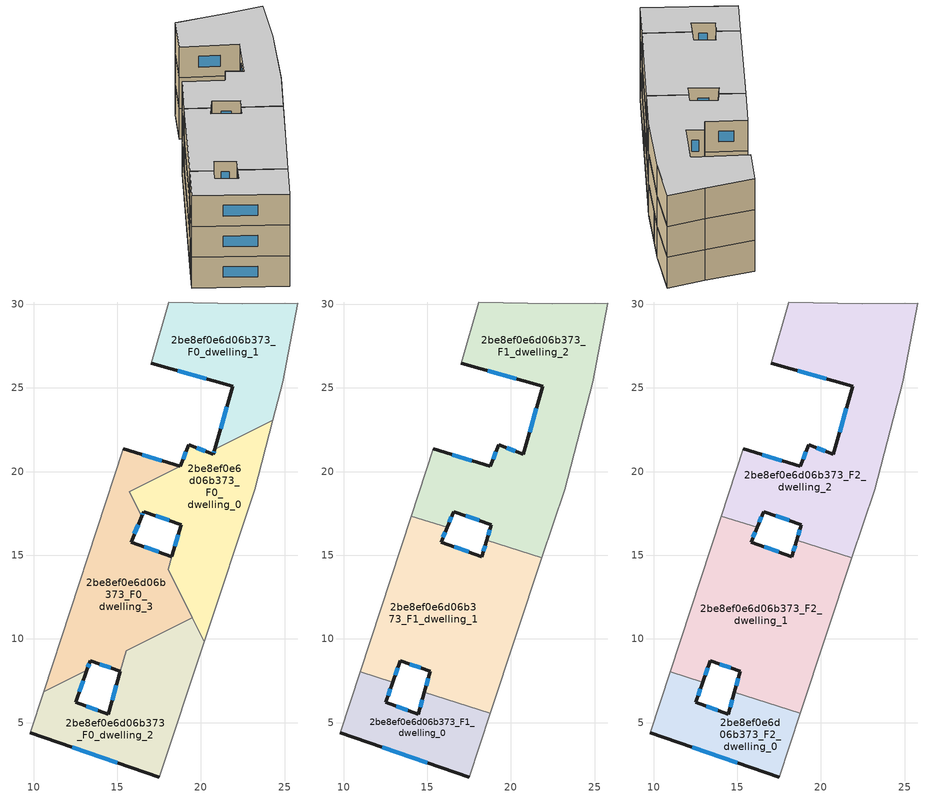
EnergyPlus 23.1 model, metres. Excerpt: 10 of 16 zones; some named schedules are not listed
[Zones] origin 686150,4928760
2be8ef0e6d06b373_F0_dwelling_0
 floor ground (EU_floor_Construction): 24.28,23.05 23.2,18.92 20.18,9.84 18.03,14.15 18.83,16.83 16.57,17.6 16.45,17.32 15.72,18.78 18.77,20.3 19.26,21.59 20.74,21.02 20.82,21.33 z0
 wall outside (EU_wall_Construction): 16.57,17.6 18.83,16.83 18.26,14.93 / 16.57,17.6 16.45,17.32 / 20.82,21.33 20.74,21.02 19.26,21.59 18.77,20.3 z0:3
 wall adiabatic (EU_wall_Construction): 20.18,9.84 23.2,18.92 24.28,23.05 z0:3
 wall to 2be8ef0e6d06b373_F0_dwelling_3 (EU_wall_Construction): 18.77,20.3 15.72,18.78 16.45,17.32 / 18.26,14.92 18.03,14.15 19.47,11.26 z0:3
 wall to 2be8ef0e6d06b373_F0_dwelling_1 (EU_wall_Construction): 24.28,23.05 20.82,21.33 z0:3
 wall to 2be8ef0e6d06b373_F0_dwelling_2 (EU_wall_Construction): 19.47,11.26 20.18,9.84 z0:3
 window (EU_Window_Construction): 18.65,16.21 18.45,15.55 / 17.3,17.35 18.1,17.08 / 16.53,17.51 16.49,17.41 / 19.1,21.17 18.93,20.72 / 20.26,21.21 19.74,21.41 / 20.79,21.23 20.76,21.12 z0.98:2.02
2be8ef0e6d06b373_F0_dwelling_1
 floor ground (EU_floor_Construction): 25.77,30.05 24.88,25.33 24.28,23.05 20.82,21.33 21.89,25.1 17.03,26.47 18.07,30.13 22.46,30.03 z0
 wall outside (EU_wall_Construction): 17.03,26.47 21.89,25.1 20.82,21.33 z0:3
 wall adiabatic (EU_wall_Construction): 24.28,23.05 24.88,25.33 25.77,30.05 22.46,30.03 18.07,30.13 17.03,26.47 z0:3
 window (EU_Window_Construction): 21.54,23.87 21.17,22.55 / 18.61,26.03 20.31,25.55 z0.98:2.02
2be8ef0e6d06b373_F0_dwelling_2
 floor ground (EU_floor_Construction): 19.47,11.26 20.18,9.84 17.5,1.75 9.81,4.39 10.61,6.84 13.18,8.12 12.52,6.21 14.45,5.49 15.53,9.29 z0
 wall outside (EU_wall_Construction): 15.18,8.06 14.45,5.49 12.52,6.21 13.18,8.12 / 9.81,4.39 17.5,1.75 z0:3
 wall adiabatic (EU_wall_Construction): 17.5,1.75 20.18,9.84 / 10.61,6.84 9.81,4.39 z0:3
 wall to 2be8ef0e6d06b373_F0_dwelling_3 (EU_wall_Construction): 15.53,9.29 15.18,8.06 / 19.47,11.26 15.54,9.3 / 13.18,8.12 10.61,6.84 z0:3
 window (EU_Window_Construction): 14.94,7.22 14.69,6.33 / 12.31,3.53 15,2.61 / 12.73,6.83 12.96,7.5 / 13.82,5.73 13.15,5.98 z0.98:2.02
2be8ef0e6d06b373_F0_dwelling_3
 floor ground (EU_floor_Construction): 18.77,20.3 15.72,18.78 16.45,17.32 15.82,15.79 18.26,14.92 18.03,14.15 19.47,11.26 15.53,9.29 15.18,8.06 13.38,8.71 13.18,8.12 10.61,6.84 15.37,21.36 z0
 wall outside (EU_wall_Construction): 13.18,8.12 13.38,8.71 15.18,8.06 / 18.77,20.3 15.37,21.36 / 18.26,14.92 15.82,15.79 16.45,17.32 z0:3
 wall adiabatic (EU_wall_Construction): 15.37,21.36 10.61,6.84 z0:3
 window (EU_Window_Construction): 13.24,8.31 13.31,8.52 / 17.67,20.65 16.48,21.02 / 16.03,16.29 16.25,16.82 / 17.47,15.2 16.61,15.51 / 13.97,8.5 14.59,8.27 z0.98:2.02
2be8ef0e6d06b373_F1_dwelling_0
 floor to 2be8ef0e6d06b373_F0_dwelling_2 (EU_floor_Construction): 18.76,5.55 17.5,1.75 9.81,4.39 10.61,6.84 12.22,7.64 12.93,7.42 12.52,6.21 14.45,5.49 14.82,6.81 z3
 floor to 2be8ef0e6d06b373_F0_dwelling_3 (EU_floor_Construction): 12.22,7.64 10.61,6.84 11,8.04 z3
 wall outside (EU_wall_Construction): 14.82,6.81 14.45,5.49 12.52,6.21 12.93,7.42 / 9.81,4.39 17.5,1.75 z3:6
 wall adiabatic (EU_wall_Construction): 17.5,1.75 18.76,5.55 / 11,8.04 9.81,4.39 z3:6
 wall to 2be8ef0e6d06b373_F1_dwelling_1 (EU_wall_Construction): 12.93,7.42 11,8.04 / 18.76,5.55 14.82,6.81 z3:6
 window (EU_Window_Construction): 12.65,6.6 12.8,7.02 / 13.82,5.73 13.15,5.98 / 14.7,6.38 14.57,5.92 / 12.31,3.53 15,2.61 z3.98:5.02
2be8ef0e6d06b373_F1_dwelling_1
 floor to 2be8ef0e6d06b373_F0_dwelling_0 (EU_floor_Construction): 21.84,14.84 20.18,9.84 18.03,14.15 18.55,15.9 z3
 floor to 2be8ef0e6d06b373_F0_dwelling_3 (EU_floor_Construction): 18.26,14.92 18.03,14.15 19.47,11.26 15.53,9.29 15.18,8.06 13.38,8.71 13.18,8.12 12.22,7.64 11,8.04 14.05,17.34 16.18,16.66 15.82,15.79 z3
 floor to 2be8ef0e6d06b373_F0_dwelling_2 (EU_floor_Construction): 19.47,11.26 20.18,9.84 18.76,5.55 14.82,6.81 15.54,9.3 z3; 13.18,8.12 12.93,7.42 12.22,7.64 z3
 wall outside (EU_wall_Construction): 12.93,7.42 13.38,8.71 15.18,8.06 14.82,6.81 / 18.55,15.9 18.26,14.92 15.82,15.79 16.18,16.66 z3:6
 wall adiabatic (EU_wall_Construction): 14.05,17.34 11,8.04 / 18.76,5.55 21.84,14.84 z3:6
 wall to 2be8ef0e6d06b373_F1_dwelling_2 (EU_wall_Construction): 16.18,16.66 14.05,17.34 / 21.84,14.84 18.55,15.9 z3:6
 window (EU_Window_Construction): 13.97,8.5 14.59,8.27 / 13.08,7.84 13.23,8.29 / 15.94,16.07 16.06,16.38 / 17.47,15.2 16.61,15.51 / 18.46,15.58 18.35,15.24 / 15.06,7.65 14.94,7.22 z3.98:5.02
2be8ef0e6d06b373_F1_dwelling_2
 floor to 2be8ef0e6d06b373_F0_dwelling_0 (EU_floor_Construction): 24.28,23.05 23.2,18.92 21.84,14.84 18.55,15.9 18.83,16.83 16.57,17.6 16.45,17.32 15.72,18.78 18.77,20.3 19.26,21.59 20.74,21.02 20.82,21.33 z3
 floor to 2be8ef0e6d06b373_F0_dwelling_1 (EU_floor_Construction): 25.77,30.05 24.88,25.33 24.28,23.05 20.82,21.33 21.89,25.1 17.03,26.47 18.07,30.13 22.46,30.03 z3
 floor to 2be8ef0e6d06b373_F0_dwelling_3 (EU_floor_Construction): 18.77,20.3 15.72,18.78 16.45,17.32 16.18,16.66 14.05,17.34 15.37,21.36 z3
 wall outside (EU_wall_Construction): 16.18,16.66 16.57,17.6 18.83,16.83 18.55,15.9 / 17.03,26.47 21.89,25.1 20.74,21.02 19.26,21.59 18.77,20.3 15.37,21.36 z3:6
 wall adiabatic (EU_wall_Construction): 21.84,14.84 23.2,18.92 24.88,25.33 25.77,30.05 22.46,30.03 18.07,30.13 17.03,26.47 / 15.37,21.36 14.05,17.34 z3:6
 window (EU_Window_Construction): 18.74,16.53 18.64,16.2 / 17.3,17.35 18.1,17.08 / 16.31,16.96 16.44,17.29 / 17.67,20.65 16.48,21.02 / 19.1,21.17 18.93,20.72 / 20.26,21.21 19.74,21.41 / 21.51,23.77 21.11,22.35 / 18.61,26.03 20.31,25.55 z3.98:5.02
2be8ef0e6d06b373_F2_dwelling_0
 floor to 2be8ef0e6d06b373_F1_dwelling_0 (EU_floor_Construction): 18.76,5.55 17.5,1.75 9.81,4.39 11,8.04 12.93,7.42 12.52,6.21 14.45,5.49 14.82,6.81 z6
 wall outside (EU_wall_Construction): 14.82,6.81 14.45,5.49 12.52,6.21 12.93,7.42 / 9.81,4.39 17.5,1.75 z6:9
 wall adiabatic (EU_wall_Construction): 17.5,1.75 18.76,5.55 / 11,8.04 9.81,4.39 z6:9
 wall to 2be8ef0e6d06b373_F2_dwelling_1 (EU_wall_Construction): 12.93,7.42 11,8.04 / 18.76,5.55 14.82,6.81 z6:9
 window (EU_Window_Construction): 12.65,6.6 12.8,7.02 / 13.82,5.73 13.15,5.98 / 14.7,6.38 14.57,5.92 / 12.31,3.53 15,2.61 z6.98:8.02
 ceiling to 2be8ef0e6d06b373_F3_dwelling_0 (EU_floor_Construction): 17.5,1.75 18.76,5.55 14.82,6.81 14.45,5.49 12.52,6.21 12.93,7.42 11,8.04 9.81,4.39 z9
2be8ef0e6d06b373_F2_dwelling_1
 floor to 2be8ef0e6d06b373_F1_dwelling_1 (EU_floor_Construction): 21.84,14.84 18.76,5.55 14.82,6.81 15.18,8.06 13.38,8.71 12.93,7.42 11,8.04 14.05,17.34 16.18,16.66 15.82,15.79 18.26,14.92 18.55,15.9 z6
 wall outside (EU_wall_Construction): 12.93,7.42 13.38,8.71 15.18,8.06 14.82,6.81 / 18.55,15.9 18.26,14.92 15.82,15.79 16.18,16.66 z6:9
 wall adiabatic (EU_wall_Construction): 14.05,17.34 11,8.04 / 18.76,5.55 21.84,14.84 z6:9
 wall to 2be8ef0e6d06b373_F2_dwelling_2 (EU_wall_Construction): 16.18,16.66 14.05,17.34 / 21.84,14.84 18.55,15.9 z6:9
 window (EU_Window_Construction): 13.97,8.5 14.59,8.27 / 13.08,7.84 13.23,8.29 / 15.94,16.07 16.06,16.38 / 17.47,15.2 16.61,15.51 / 18.46,15.58 18.35,15.24 / 15.06,7.65 14.94,7.22 z6.98:8.02
 ceiling to 2be8ef0e6d06b373_F3_dwelling_1 (EU_floor_Construction): 18.76,5.55 21.84,14.84 18.55,15.9 18.26,14.92 15.82,15.79 16.18,16.66 14.05,17.34 11,8.04 12.93,7.42 13.38,8.71 15.18,8.06 14.82,6.81 z9
2be8ef0e6d06b373_F2_dwelling_2
 floor to 2be8ef0e6d06b373_F1_dwelling_2 (EU_floor_Construction): 25.77,30.05 24.88,25.33 23.2,18.92 21.84,14.84 18.55,15.9 18.83,16.83 16.57,17.6 16.18,16.66 14.05,17.34 15.37,21.36 18.77,20.3 19.26,21.59 20.74,21.02 21.89,25.1 17.03,26.47 18.07,30.13 22.46,30.03 z6
 wall outside (EU_wall_Construction): 16.18,16.66 16.57,17.6 18.83,16.83 18.55,15.9 / 17.03,26.47 21.89,25.1 20.74,21.02 19.26,21.59 18.77,20.3 15.37,21.36 z6:9
 wall adiabatic (EU_wall_Construction): 21.84,14.84 23.2,18.92 24.88,25.33 25.77,30.05 22.46,30.03 18.07,30.13 17.03,26.47 / 15.37,21.36 14.05,17.34 z6:9
 window (EU_Window_Construction): 18.74,16.53 18.64,16.2 / 17.3,17.35 18.1,17.08 / 16.31,16.96 16.44,17.29 / 17.67,20.65 16.48,21.02 / 19.1,21.17 18.93,20.72 / 20.26,21.21 19.74,21.41 / 21.51,23.77 21.11,22.35 / 18.61,26.03 20.31,25.55 z6.98:8.02
 ceiling to 2be8ef0e6d06b373_F3_dwelling_2 (EU_floor_Construction): 21.84,14.84 23.2,18.92 24.88,25.33 25.77,30.05 22.46,30.03 18.07,30.13 17.03,26.47 21.89,25.1 20.74,21.02 19.26,21.59 18.77,20.3 15.37,21.36 14.05,17.34 16.18,16.66 16.57,17.6 18.83,16.83 18.55,15.9 z9
[Building]
EU S2 Campaign: North Axis=0; Terrain=City; Solar Distribution=FullExterior
[Site:Location]
Bologna: Latitude=44.5; Longitude=11.25; Time Zone=1; Elevation=37
[SizingPeriod:WeatherFileDays]
AnnualSizingPeriod: Begin Month=1; Begin Day of Month=1; End Month=12; End Day of Month=31; Day of Week for Start Day=Monday; Use Weather File Daylight Saving Period=No; Use Weather File Rain and Snow Indicators=No
[MATERIAL]
EU_InternalMass_Material: Roughness=MediumRough; Thickness=0.1; Conductivity=1; Density=1800; Specific Heat=900; Thermal Absorptance=0.9; Solar Absorptance=0.7; Visible Absorptance=0.7
[MATERIAL:NOMASS] Roughness=MediumRough; Thermal Absorptance=0.9; Solar Absorptance=0.7; Visible Absorptance=0.7
Name | Thermal Resistance
EU_wall_NoMass | 0.905828
EU_floor_NoMass | 0.67114
[WINDOWMATERIAL:SIMPLEGLAZINGSYSTEM]
EU_Window_SimpleGlazing: UFactor=4.52486; Solar Heat Gain Coefficient=0.85; Visible Transmittance=0.85
[CONSTRUCTION]
EU_wall_Construction: EU_wall_NoMass
EU_floor_Construction: EU_floor_NoMass
EU_InternalMass_Construction: EU_InternalMass_Material
EU_Window_Construction: EU_Window_SimpleGlazing
[ZONE] Type=1; Multiplier=1; Ceiling Height=autocalculate; Floor Area=autocalculate; Part of Total Floor Area=Yes
Name | Volume
2be8ef0e6d06b373_F0_dwelling_0 | 138.596
2be8ef0e6d06b373_F1_dwelling_0 | 87.5918
2be8ef0e6d06b373_F2_dwelling_0 | 87.5955
2be8ef0e6d06b373_F0_dwelling_1 | 133.542
2be8ef0e6d06b373_F1_dwelling_1 | 224.565
2be8ef0e6d06b373_F2_dwelling_1 | 224.58
2be8ef0e6d06b373_F0_dwelling_2 | 141.341
2be8ef0e6d06b373_F1_dwelling_2 | 263.254
2be8ef0e6d06b373_F2_dwelling_2 | 263.263
2be8ef0e6d06b373_F0_dwelling_3 | 161.949
[INTERNALMASS] Construction=EU_InternalMass_Construction
Name | Zone or ZoneList | Surface Area
2be8ef0e6d06b373_F0_dwelling_0_EU_InternalMass | 2be8ef0e6d06b373_F0_dwelling_0 | 46.1998
2be8ef0e6d06b373_F0_dwelling_1_EU_InternalMass | 2be8ef0e6d06b373_F0_dwelling_1 | 44.5142
2be8ef0e6d06b373_F0_dwelling_2_EU_InternalMass | 2be8ef0e6d06b373_F0_dwelling_2 | 47.1146
2be8ef0e6d06b373_F0_dwelling_3_EU_InternalMass | 2be8ef0e6d06b373_F0_dwelling_3 | 53.9814
2be8ef0e6d06b373_F1_dwelling_0_EU_InternalMass | 2be8ef0e6d06b373_F1_dwelling_0 | 29.1986
2be8ef0e6d06b373_F1_dwelling_1_EU_InternalMass | 2be8ef0e6d06b373_F1_dwelling_1 | 74.8595
2be8ef0e6d06b373_F1_dwelling_2_EU_InternalMass | 2be8ef0e6d06b373_F1_dwelling_2 | 87.7548
2be8ef0e6d06b373_F2_dwelling_0_EU_InternalMass | 2be8ef0e6d06b373_F2_dwelling_0 | 29.1986
2be8ef0e6d06b373_F2_dwelling_1_EU_InternalMass | 2be8ef0e6d06b373_F2_dwelling_1 | 74.8595
2be8ef0e6d06b373_F2_dwelling_2_EU_InternalMass | 2be8ef0e6d06b373_F2_dwelling_2 | 87.7548
[OTHEREQUIPMENT] Fuel Type=Electricity; Design Level Calculation Method=Watts/Area; Power per Zone Floor Area=1; Fraction Latent=0; Fraction Radiant=0; Fraction Lost=0; Carbon Dioxide Generation Rate=0; EndUse Subcategory=EU_Step8_InternalGains
Name | Zone or ZoneList or Space or SpaceList | Schedule
EU_Step8_InternalGain_2be8ef0e6d06b373_F0_dwelling_0_f000 | 2be8ef0e6d06b373_F0_dwelling_0 | EU_Step8_GainSchedule_2be8ef0e6d06b373_F0_dwelling_0_f000
EU_Step8_InternalGain_2be8ef0e6d06b373_F0_dwelling_1_f000 | 2be8ef0e6d06b373_F0_dwelling_1 | EU_Step8_GainSchedule_2be8ef0e6d06b373_F0_dwelling_1_f000
EU_Step8_InternalGain_2be8ef0e6d06b373_F0_dwelling_2_f000 | 2be8ef0e6d06b373_F0_dwelling_2 | EU_Step8_GainSchedule_2be8ef0e6d06b373_F0_dwelling_2_f000
EU_Step8_InternalGain_2be8ef0e6d06b373_F0_dwelling_3_f000 | 2be8ef0e6d06b373_F0_dwelling_3 | EU_Step8_GainSchedule_2be8ef0e6d06b373_F0_dwelling_3_f000
EU_Step8_InternalGain_2be8ef0e6d06b373_F1_dwelling_0_f000 | 2be8ef0e6d06b373_F1_dwelling_0 | EU_Step8_GainSchedule_2be8ef0e6d06b373_F1_dwelling_0_f000
EU_Step8_InternalGain_2be8ef0e6d06b373_F1_dwelling_1_f000 | 2be8ef0e6d06b373_F1_dwelling_1 | EU_Step8_GainSchedule_2be8ef0e6d06b373_F1_dwelling_1_f000
EU_Step8_InternalGain_2be8ef0e6d06b373_F1_dwelling_2_f000 | 2be8ef0e6d06b373_F1_dwelling_2 | EU_Step8_GainSchedule_2be8ef0e6d06b373_F1_dwelling_2_f000
EU_Step8_InternalGain_2be8ef0e6d06b373_F2_dwelling_0_f000 | 2be8ef0e6d06b373_F2_dwelling_0 | EU_Step8_GainSchedule_2be8ef0e6d06b373_F2_dwelling_0_f000
EU_Step8_InternalGain_2be8ef0e6d06b373_F2_dwelling_1_f000 | 2be8ef0e6d06b373_F2_dwelling_1 | EU_Step8_GainSchedule_2be8ef0e6d06b373_F2_dwelling_1_f000
EU_Step8_InternalGain_2be8ef0e6d06b373_F2_dwelling_2_f000 | 2be8ef0e6d06b373_F2_dwelling_2 | EU_Step8_GainSchedule_2be8ef0e6d06b373_F2_dwelling_2_f000
[ZONEVENTILATION:DESIGNFLOWRATE] Schedule=EU_AlwaysOn; Design Flow Rate Calculation Method=AirChanges/Hour; Air Changes per Hour=0.73129; Ventilation Type=Natural; Fan Pressure Rise=0; Fan Total Efficiency=1; Constant Term Coefficient=1; Temperature Term Coefficient=0; Velocity Term Coefficient=0; Velocity Squared Term Coefficient=0; Minimum Indoor Temperature=-100; Maximum Indoor Temperature=100; Delta Temperature=-100; Minimum Outdoor Temperature=-100; Maximum Outdoor Temperature=100; Maximum Wind Speed=40
Name | Zone or ZoneList or Space or SpaceList
EU_ConstantAir_2be8ef0e6d06b373_F0_dwelling_0 | 2be8ef0e6d06b373_F0_dwelling_0
EU_ConstantAir_2be8ef0e6d06b373_F0_dwelling_1 | 2be8ef0e6d06b373_F0_dwelling_1
EU_ConstantAir_2be8ef0e6d06b373_F0_dwelling_2 | 2be8ef0e6d06b373_F0_dwelling_2
EU_ConstantAir_2be8ef0e6d06b373_F0_dwelling_3 | 2be8ef0e6d06b373_F0_dwelling_3
EU_ConstantAir_2be8ef0e6d06b373_F1_dwelling_0 | 2be8ef0e6d06b373_F1_dwelling_0
EU_ConstantAir_2be8ef0e6d06b373_F1_dwelling_1 | 2be8ef0e6d06b373_F1_dwelling_1
EU_ConstantAir_2be8ef0e6d06b373_F1_dwelling_2 | 2be8ef0e6d06b373_F1_dwelling_2
EU_ConstantAir_2be8ef0e6d06b373_F2_dwelling_0 | 2be8ef0e6d06b373_F2_dwelling_0
EU_ConstantAir_2be8ef0e6d06b373_F2_dwelling_1 | 2be8ef0e6d06b373_F2_dwelling_1
EU_ConstantAir_2be8ef0e6d06b373_F2_dwelling_2 | 2be8ef0e6d06b373_F2_dwelling_2
[HVACTEMPLATE:THERMOSTAT] Constant Heating Setpoint=20; Constant Cooling Setpoint=50
EU_HeatOnly_2be8ef0e6d06b373_F0_dwelling_0; EU_HeatOnly_2be8ef0e6d06b373_F0_dwelling_1; EU_HeatOnly_2be8ef0e6d06b373_F0_dwelling_2; EU_HeatOnly_2be8ef0e6d06b373_F0_dwelling_3; EU_HeatOnly_2be8ef0e6d06b373_F1_dwelling_0; EU_HeatOnly_2be8ef0e6d06b373_F1_dwelling_1; EU_HeatOnly_2be8ef0e6d06b373_F1_dwelling_2; EU_HeatOnly_2be8ef0e6d06b373_F2_dwelling_0; EU_HeatOnly_2be8ef0e6d06b373_F2_dwelling_1; EU_HeatOnly_2be8ef0e6d06b373_F2_dwelling_2; EU_HeatOnly_2be8ef0e6d06b373_F3_dwelling_0; EU_HeatOnly_2be8ef0e6d06b373_F3_dwelling_1; EU_HeatOnly_2be8ef0e6d06b373_F3_dwelling_2; EU_HeatOnly_2be8ef0e6d06b373_F4_dwelling_0; EU_HeatOnly_2be8ef0e6d06b373_F4_dwelling_1; EU_HeatOnly_2be8ef0e6d06b373_F4_dwelling_2
[HVACTEMPLATE:ZONE:IDEALLOADSAIRSYSTEM] System Availability Schedule=EU_AlwaysOn; Maximum Heating Supply Air Temperature=50; Minimum Cooling Supply Air Temperature=13; Maximum Heating Supply Air Humidity Ratio=0.0156; Minimum Cooling Supply Air Humidity Ratio=0.0077; Heating Limit=NoLimit; Cooling Limit=NoLimit; Heating Availability Schedule=EU_AlwaysOn; Cooling Availability Schedule=EU_CoolingOff; Dehumidification Control Type=ConstantSensibleHeatRatio; Cooling Sensible Heat Ratio=0.7; Dehumidification Setpoint=60; Humidification Control Type=None; Humidification Setpoint=30; Outdoor Air Method=None; Outdoor Air Flow Rate per Person=0.00944; Outdoor Air Flow Rate per Zone Floor Area=0; Outdoor Air Flow Rate per Zone=0; Demand Controlled Ventilation Type=None; Outdoor Air Economizer Type=NoEconomizer; Heat Recovery Type=None; Sensible Heat Recovery Effectiveness=0.7; Latent Heat Recovery Effectiveness=0.65
Name | Template Thermostat
2be8ef0e6d06b373_F0_dwelling_0 | EU_HeatOnly_2be8ef0e6d06b373_F0_dwelling_0
2be8ef0e6d06b373_F0_dwelling_1 | EU_HeatOnly_2be8ef0e6d06b373_F0_dwelling_1
2be8ef0e6d06b373_F0_dwelling_2 | EU_HeatOnly_2be8ef0e6d06b373_F0_dwelling_2
2be8ef0e6d06b373_F0_dwelling_3 | EU_HeatOnly_2be8ef0e6d06b373_F0_dwelling_3
2be8ef0e6d06b373_F1_dwelling_0 | EU_HeatOnly_2be8ef0e6d06b373_F1_dwelling_0
2be8ef0e6d06b373_F1_dwelling_1 | EU_HeatOnly_2be8ef0e6d06b373_F1_dwelling_1
2be8ef0e6d06b373_F1_dwelling_2 | EU_HeatOnly_2be8ef0e6d06b373_F1_dwelling_2
2be8ef0e6d06b373_F2_dwelling_0 | EU_HeatOnly_2be8ef0e6d06b373_F2_dwelling_0
2be8ef0e6d06b373_F2_dwelling_1 | EU_HeatOnly_2be8ef0e6d06b373_F2_dwelling_1
2be8ef0e6d06b373_F2_dwelling_2 | EU_HeatOnly_2be8ef0e6d06b373_F2_dwelling_2
[SIZING:ZONE] Zone Cooling Design Supply Air Temperature Input Method=SupplyAirTemperature; Zone Cooling Design Supply Air Temperature=13; Zone Heating Design Supply Air Temperature Input Method=SupplyAirTemperature; Zone Heating Design Supply Air Temperature=50; Zone Cooling Design Supply Air Humidity Ratio=0.008; Zone Heating Design Supply Air Humidity Ratio=0.008; Cooling Design Air Flow Method=DesignDay; Cooling Design Air Flow Rate=0; Cooling Minimum Air Flow per Zone Floor Area=0.000762; Cooling Minimum Air Flow=0; Cooling Minimum Air Flow Fraction=0.2; Heating Design Air Flow Method=DesignDay; Heating Design Air Flow Rate=0; Heating Maximum Air Flow per Zone Floor Area=0.002032; Heating Maximum Air Flow=0.141576; Heating Maximum Air Flow Fraction=0.3; Account for Dedicated Outdoor Air System=No; Dedicated Outdoor Air System Control Strategy=NeutralSupplyAir; Dedicated Outdoor Air Low Setpoint Temperature for Design=autosize; Dedicated Outdoor Air High Setpoint Temperature for Design=autosize; Zone Load Sizing Method=Sensible Load Only No Latent Load; Zone Latent Cooling Design Supply Air Humidity Ratio Input Method=HumidityRatioDifference; Zone Cooling Design Supply Air Humidity Ratio Difference=0.005; Zone Latent Heating Design Supply Air Humidity Ratio Input Method=HumidityRatioDifference; Zone Humidification Design Supply Air Humidity Ratio Difference=0.005
2be8ef0e6d06b373_F0_dwelling_0; 2be8ef0e6d06b373_F0_dwelling_1; 2be8ef0e6d06b373_F0_dwelling_2; 2be8ef0e6d06b373_F0_dwelling_3; 2be8ef0e6d06b373_F1_dwelling_0; 2be8ef0e6d06b373_F1_dwelling_1; 2be8ef0e6d06b373_F1_dwelling_2; 2be8ef0e6d06b373_F2_dwelling_0; 2be8ef0e6d06b373_F2_dwelling_1; 2be8ef0e6d06b373_F2_dwelling_2
[SCHEDULE:FILE] Column Number=1; Rows to Skip at Top=0; Number of Hours of Data=8760; Column Separator=Comma; Interpolate to Timestep=No; Minutes per Item=60; Adjust Schedule for Daylight Savings=Yes
Name | File
EU_Step8_GainSchedule_2be8ef0e6d06b373_F0_dwelling_0_f000 | ../../schedules/2be8ef0e6d06b373/2be8ef0e6d06b373_F0_dwelling_0_f000_gain.csv
EU_Step8_GainSchedule_2be8ef0e6d06b373_F0_dwelling_1_f000 | ../../schedules/2be8ef0e6d06b373/2be8ef0e6d06b373_F0_dwelling_1_f000_gain.csv
EU_Step8_GainSchedule_2be8ef0e6d06b373_F0_dwelling_2_f000 | ../../schedules/2be8ef0e6d06b373/2be8ef0e6d06b373_F0_dwelling_2_f000_gain.csv
